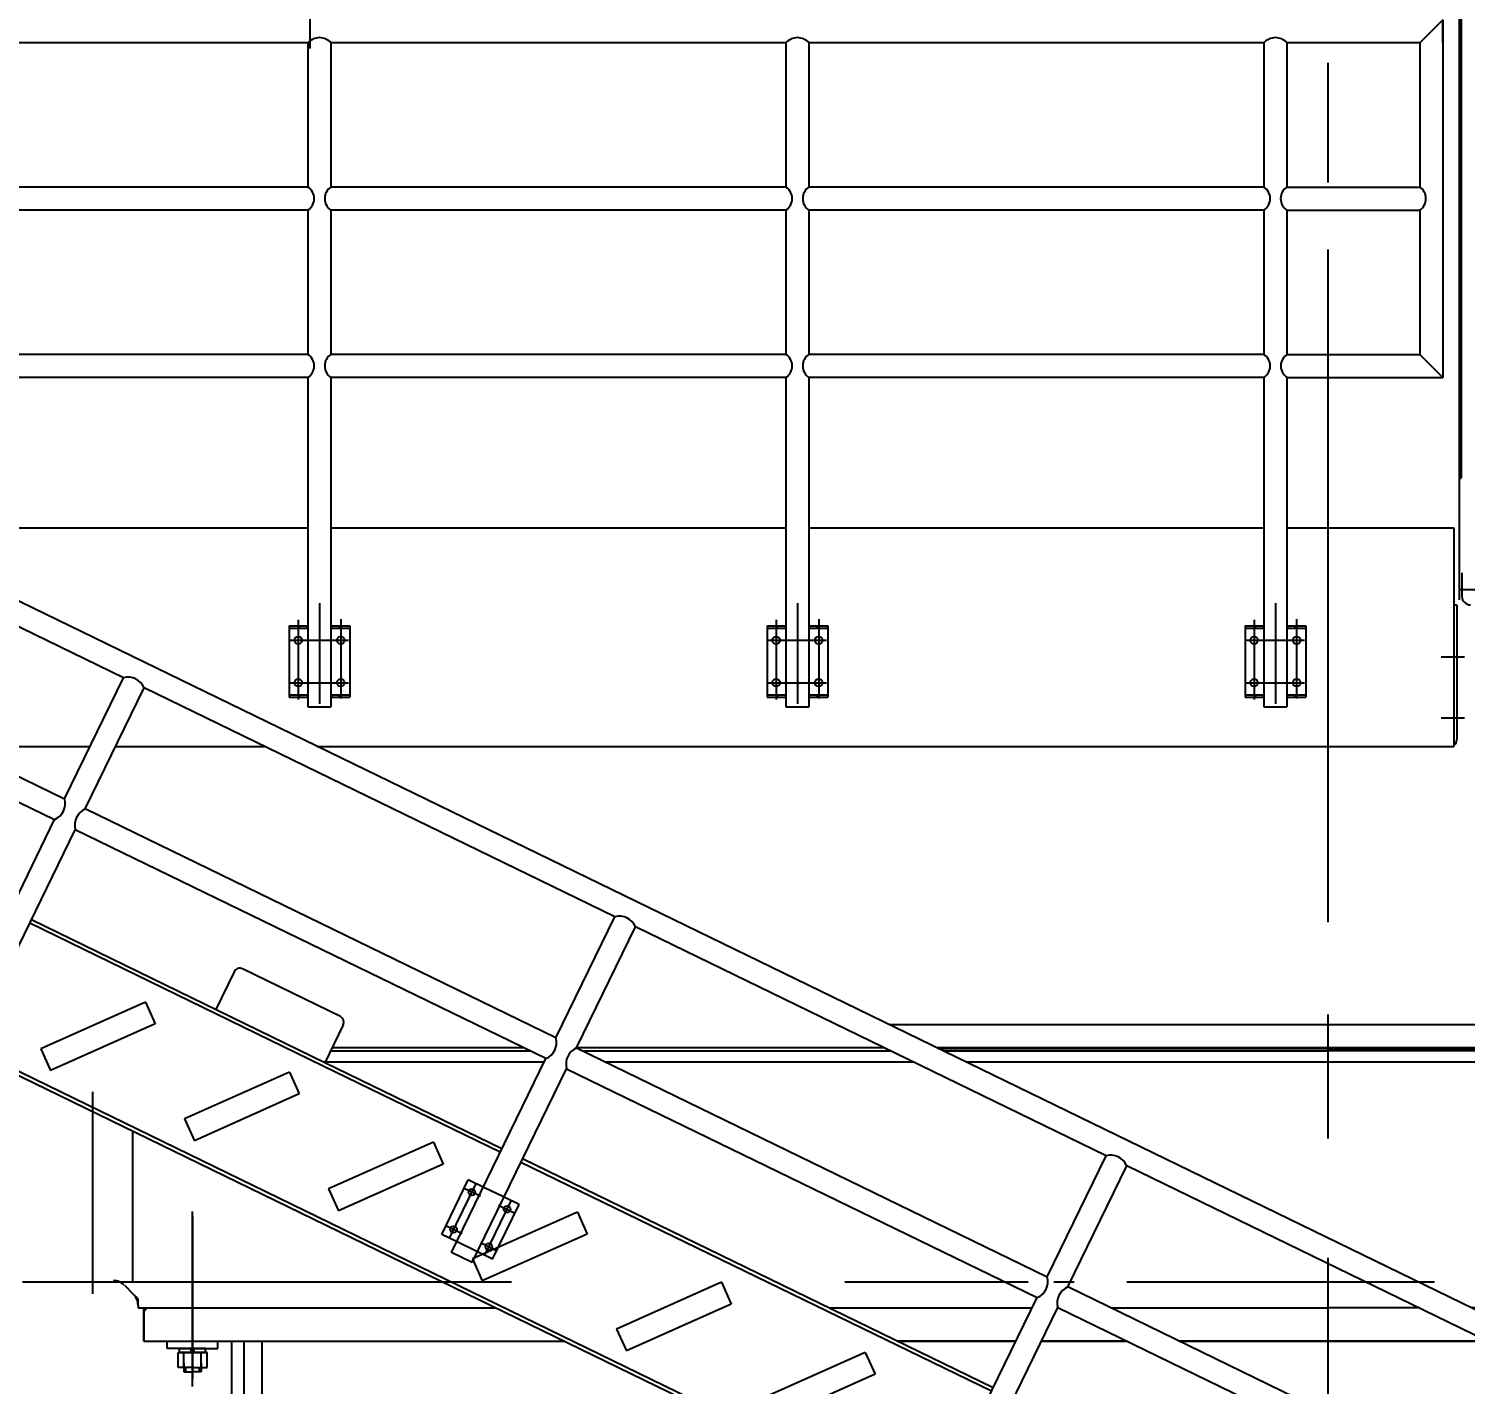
# Model space of a CAD drawing. Header units: millimetres. Extents: x 0 to 42000, y 0 to 29700.
# Drawn here: x 14291 to 17297, y 11059 to 13895 of the extents above; entities that cross this region are included whole.
import ezdxf

# ---------------------------------------------------------------- set-up
doc = ezdxf.new("R2010")
doc.units = ezdxf.units.MM
doc.header["$LTSCALE"] = 1000
for name, pattern in [('F', [0.75, 0.5, -0.25]), ('G', [2, 1.25, -0.25, 0.25, -0.25]), ('K', [2.5, 1.25, -0.25, 0.25, -0.25, 0.25, -0.25])]:
    doc.linetypes.add(name, pattern=pattern)
for name, color, linetype in [('01', 7, 'Continuous'), ('02', 1, 'Continuous'), ('04', 2, 'F'), ('05', 142, 'G'), ('07', 6, 'K'), ('08', 1, 'Continuous')]:
    doc.layers.add(name, color=color, linetype=linetype)
doc.styles.get("Standard").update_dxf_attribs({"font": 'isocp', "width": 0.707, "bigfont": 'intecad.shx'})
doc.dimstyles.new('INTE', dxfattribs={"dimscale": 100, "dimtxt": 3.5, "dimasz": 3, "dimexe": 3, "dimexo": 0, "dimgap": 1, "dimtad": 1, "dimdec": 0, "dimdsep": 46, "dimtxsty": 'Standard', "dimcen": 0, "dimclrd": 1, "dimclre": 1, "dimclrt": 3, "dimaunit": 1, "dimadec": 0, "dimazin": 0, "dimtfac": 1, "dimtmove": 0, "dimatfit": 0, "dimfxl": 1, "dimarcsym": 0})

# ---------------------------------------------------------------- blocks, each defined once
blk = doc.blocks.new('*U14')
at = {"layer": '01'}
for p, q in [((-27.2, 9), (-27.2, 0)), ((0, 9), (-27.2, 9)), ((-27.2, 0), (0, 0)), ((0, 0), (-5.2, 9)), ((0, 9), (5.2, 0)), ((0, 9), (27.2, 9)), ((27.2, 0), (0, 0)), ((27.2, 9), (27.2, 0))]:
    blk.add_line(p, q, dxfattribs=at)
at = {"layer": '05'}
blk.add_line((0, 11.1), (0, -2.1), dxfattribs=at)
blk = doc.blocks.new('*U15')
at = {"layer": '01'}
for p, q in [((-31, 0), (-31, 30.4)), ((-31, 30.4), (0, 30.4)), ((0, 30.4), (0, 0)), ((-31, 18), (0, 18)), ((0, -30.4), (0, 0)), ((-31, 0), (-31, -30.4)), ((-31, -18), (0, -18)), ((-31, -30.4), (0, -30.4))]:
    blk.add_line(p, q, dxfattribs=at)
at = {"layer": '05'}
blk.add_line((-32.1, 0), (1.1, 0), dxfattribs=at)
blk = doc.blocks.new('were')
at = {"layer": '01'}
blk.add_line((16740.3, 31883.2), (16740.3, 31889.4), dxfattribs=at)
at = {"layer": '01', "color": 7, "linetype": 'Continuous', "ltscale": 1.333333}
for p, q in [((11706.2, 31883.2), (11725.6, 31863.8)), ((16740.3, 31883.2), (16720.9, 31863.8)), ((11734.9, 31841.2), (11734.9, 31835.5)), ((11734.9, 31835.5), (11810.9, 31835.5)), ((11746.7, 31835.5), (11810.9, 31835.5)), ((11746.7, 31835.5), (11746.7, 31766)), ((11747.2, 31835.5), (11810.9, 31835.5)), ((11886.9, 31835.5), (12166.3, 31835.5)), ((11886.9, 31835.5), (12166.3, 31835.5)), ((11886.9, 31835.5), (11923.9, 31835.5)), ((16559.5, 31835.5), (16280.1, 31835.5)), ((16559.5, 31835.5), (16280.1, 31835.5)), ((16699.2, 31835.5), (16635.5, 31835.5)), ((16711.5, 31835.5), (16635.5, 31835.5)), ((16699.7, 31835.5), (16635.5, 31835.5)), ((16699.7, 31835.5), (16699.7, 31766)), ((16711.5, 31841.2), (16711.5, 31835.5)), ((11746.7, 31766), (11830.9, 31766)), ((15773.2, 31577.2), (15773.2, 31766)), ((16699.7, 31766), (16615.5, 31766))]:
    blk.add_line(p, q, dxfattribs=at)
at = {"layer": '01', "ltscale": 1.333333}
for p, q in [((11746.7, 31835.5), (12165.8, 31835.5)), ((11746.7, 31766), (11746.7, 31835.5)), ((11923.9, 31835.5), (12483.3, 31835.5)), ((13180.5, 31835.5), (13605.2, 31835.5)), ((13658.9, 31835.5), (13660.2, 31835.5)), ((13770.6, 31835.5), (14223.2, 31835.5)), ((14414.5, 31835.5), (14223.2, 31835.5)), ((16522.5, 31835.5), (14524.9, 31835.5)), ((16280.6, 31835.5), (16699.7, 31835.5)), ((16699.7, 31835.5), (16280.6, 31835.5)), ((16699.7, 31766), (16699.7, 31835.5)), ((16699.7, 31766), (16699.7, 31835.5)), ((11746.7, 31766), (12626.2, 31766)), ((11795.9, 31751), (11795.9, 31766)), ((11795.9, 31766), (11830.9, 31766)), ((11848.9, 31751), (11795.9, 31751)), ((11848.9, 31751), (11901.9, 31751)), ((11901.9, 31751), (11901.9, 31766)), ((11930.9, 31577.2), (11930.9, 31766)), ((11957.2, 31577.2), (11957.2, 31766)), ((11994.2, 31577.2), (11994.2, 31766)), ((13323.3, 31766), (13571.3, 31766)), ((13571.3, 31766), (13323.3, 31766)), ((13625.1, 31766), (13803, 31766)), ((13803, 31766), (13625.1, 31766)), ((13913.4, 31766), (14557.3, 31766)), ((14557.3, 31766), (13913.4, 31766)), ((16699.7, 31766), (14667.8, 31766)), ((14667.8, 31766), (15794.2, 31766)), ((15794.2, 31577.2), (15794.2, 31766)), ((16439.2, 31766), (16699.7, 31766)), ((16439.2, 31577.2), (16439.2, 31766)), ((16496.2, 31577.2), (16496.2, 31766)), ((16544.5, 31751), (16544.5, 31766)), ((16597.5, 31751), (16544.5, 31751)), ((16597.5, 31751), (16650.5, 31751)), ((16650.5, 31766), (16615.5, 31766)), ((16650.5, 31751), (16650.5, 31766)), ((11830.9, 31720), (11830.9, 31701.5)), ((11866.9, 31720), (11866.9, 31701.5)), ((16579.5, 31720), (16579.5, 31701.5)), ((16615.5, 31720), (16615.5, 31701.5)), ((11830.9, 31701.5), (11848.9, 31701.5)), ((11866.9, 31701.5), (11848.9, 31701.5)), ((16579.5, 31701.5), (16597.5, 31701.5)), ((16615.5, 31701.5), (16597.5, 31701.5))]:
    blk.add_line(p, q, dxfattribs=at)
at = {"layer": '01', "color": 7, "linetype": 'Continuous', "ltscale": 1.333333}
for centre, start, end in [((11683.5, 31860.6), 45, 90), ((11702.9, 31841.2), 0, 45), ((16743.5, 31841.2), 135, 180)]:
    blk.add_arc(centre, 32, start, end, dxfattribs=at)
at = {"layer": '02', "ltscale": 1.333333}
for p, q in [((11734.9, 31854.5), (11725.6, 31863.8)), ((16711.5, 31854.5), (16720.9, 31863.8)), ((11734.9, 31841.2), (11734.9, 31854.5)), ((16711.5, 31841.2), (16711.5, 31854.5)), ((11834.5, 31701.5), (11834.5, 31711)), ((11863.3, 31701.5), (11863.3, 31711)), ((16583.1, 31701.5), (16583.1, 31711)), ((16611.9, 31701.5), (16611.9, 31711))]:
    blk.add_line(p, q, dxfattribs=at)
at = {"layer": '02', "color": 1, "linetype": 'Continuous', "ltscale": 1.333333}
for p, q in [((11746.7, 31828), (11754.2, 31835.5)), ((16699.7, 31828), (16692.3, 31835.5))]:
    blk.add_line(p, q, dxfattribs=at)
at = {"layer": '05', "ltscale": 1.333333}
for p, q in [((11640.1, 31865.3), (11640.1, 32287.9)), ((11848.9, 32027), (11848.9, 31687.9)), ((16597.5, 32027), (16597.5, 31687.9)), ((11848.9, 31748.9), (11848.9, 31767.8)), ((16597.5, 31748.9), (16597.5, 31767.8))]:
    blk.add_line(p, q, dxfattribs=at)
at = {"layer": '05', "color": 4, "linetype": 'G', "ltscale": 1.333333}
for p, q in [((11848.9, 31671.1), (11848.9, 32037.4)), ((16597.5, 31671.1), (16597.5, 32037.4))]:
    blk.add_line(p, q, dxfattribs=at)
at = {"layer": '05', "ltscale": 1.333333}
for name, p, rotation in [('*U15', (11848.9, 31742), 90), ('*U14', (11848.9, 31751), 180)]:
    blk.add_blockref(name, p, dxfattribs=dict(at, rotation=rotation))
at = {"layer": '05', "ltscale": 1.333333, "xscale": -1}
for name, p, rotation in [('*U15', (16597.5, 31742), 270), ('*U14', (16597.5, 31751), 180)]:
    blk.add_blockref(name, p, dxfattribs=dict(at, rotation=rotation))
blk = doc.blocks.new('EWR')
at = {"layer": '05'}
blk.add_line((51515, 28593.1), (51515, 14749.5), dxfattribs=at)
blk = doc.blocks.new('lmn')
at = {"layer": '01', "color": 7, "linetype": 'Continuous'}
for p, q in [((56622.6, 13404.2), (56622.6, 11228.8)), ((54217.6, 12129.2), (54217.6, 11228.8)), ((56622.6, 10075.1), (56622.6, 11228.8))]:
    blk.add_line(p, q, dxfattribs=at)
blk = doc.blocks.new('gv')
blk.add_line((61198.2, 13686.5), (62062.2, 13686.5))
at = {"layer": '01', "color": 7, "linetype": 'Continuous'}
for p, q in [((61198.2, 13686.5), (61198.2, 16284.5)), ((61203.2, 13721.5), (61203.2, 13672.5)), ((61203.2, 13721.5), (61203.2, 13672.5))]:
    blk.add_line(p, q, dxfattribs=at)
at = {"layer": '01', "color": 7, "linetype": 'Continuous', "ltscale": 2}
for p, q in [((61198.2, 15919.6), (61198.2, 13919.6)), ((61201.7, 15919.6), (61201.7, 13919.6)), ((61198.2, 13919.6), (61201.7, 13919.6))]:
    blk.add_line(p, q, dxfattribs=at)
at = {"layer": '01', "color": 7, "linetype": 'Continuous'}
for start, end in [(180, 228.1897), (228.1897, 270)]:
    blk.add_arc((61221.2, 13672.5), 18, start, end, dxfattribs=at)
blk = doc.blocks.new('trt')
at = {"layer": '01', "ltscale": 0.8}
for p, q in [((12952.3, 23151.1), (14033.5, 23151.1)), ((13870.3, 23151.1), (17642.3, 23151.1)), ((13055.1, 23101.1), (14130.6, 23101.1)), ((13870.3, 23101.1), (17642.3, 23101.1))]:
    blk.add_line(p, q, dxfattribs=at)
at = {"layer": '05', "color": 4, "linetype": 'G', "ltscale": 0.8}
for p, q in [((13870.3, 24772.2), (13870.3, 22959.3)), ((13870.3, 23974.9), (13870.3, 23365.3))]:
    blk.add_line(p, q, dxfattribs=at)
blk = doc.blocks.new('467894a5df1q5ww1erasfqwer')
for p, q in [((20550.6, 13913.5), (17255.1, 17841)), ((18412.9, 16386), (17708.6, 17225.3)), ((17493.4, 17043.5), (18197.1, 16205)), ((17456.4, 17012.5), (18160.1, 16173.9)), ((20061.8, 13106.5), (17202.2, 16514.5)), ((20067.9, 13111.7), (17208.3, 16519.7)), ((18197.1, 16205), (18412.9, 16386)), ((18228.1, 16168), (18443.9, 16349)), ((19147.6, 15510.4), (18443.9, 16349)), ((17814.7, 15884.1), (18160.1, 16173.9)), ((18931.8, 15329.4), (18228.1, 16168)), ((17845.7, 15847.1), (18191.1, 16136.9)), ((18894.8, 15298.3), (18191.1, 16136.9)), ((18463.2, 15473.8), (18024.2, 15996.9)), ((18469.3, 15478.9), (18030.4, 16002)), ((18373.4, 15730.1), (18306, 15673.5)), ((18931.8, 15329.4), (19147.6, 15510.4)), ((18734, 15163.4), (18469.3, 15478.9)), ((18727.9, 15158.3), (18463.2, 15473.8)), ((18962.8, 15292.4), (19178.6, 15473.4)), ((19882.3, 14634.9), (19178.6, 15473.4)), ((18549.4, 15008.5), (18894.8, 15298.3)), ((18962.8, 15292.4), (19666.7, 14453.5)), ((18580.5, 14971.5), (18925.8, 15261.3)), ((18925.8, 15261.3), (19629.6, 14422.6)), ((18667.8, 15103.9), (18643.4, 15132.9)), ((19462.6, 14282.7), (18758.9, 15121.3)), ((19468.7, 14287.8), (18765.1, 15126.4)), ((18719.3, 15042.5), (18695, 15071.5)), ((18570.5, 15022.3), (18546.2, 15051.3)), ((18580.5, 14971.5), (18549.4, 15008.5)), ((18622, 14960.9), (18597.7, 14989.9)), ((19666.5, 14453.8), (19882.3, 14634.9)), ((19697.5, 14416.8), (19913.3, 14597.9)), ((20513.6, 13882.5), (19913.3, 14597.9)), ((19284.1, 14132.9), (19629.5, 14422.7)), ((20401.2, 13578.2), (19697.5, 14416.8)), ((19315.2, 14095.9), (19660.8, 14385.9)), ((20364.2, 13547.1), (19660.5, 14385.7))]:
    blk.add_line(p, q)
blk.add_arc((18381.8, 15720.1), 13, 40, 130)
at = {"layer": '01', "color": 7, "linetype": 'Continuous'}
for p, q in [((18538.3, 15553.8), (18391.8, 15728.5)), ((18536.7, 15535.5), (18469.3, 15478.9)), ((18546.2, 15051.3), (18643.4, 15132.9)), ((18622, 14960.9), (18719.3, 15042.5))]:
    blk.add_line(p, q, dxfattribs=at)
for centre in [(18639.7, 15106.3), (18573, 15050.4), (18692.4, 15043.5), (18625.8, 14987.5)]:
    blk.add_circle(centre, 7, dxfattribs=at)
at = {"layer": '01'}
for centre, start, end in [((18407.2, 16350), 358.8879, 81.1121), ((18161.2, 16210.4), 268.8879, 351.1121), ((18227.4, 16131.5), 88.8879, 171.1121), ((19141.9, 15474.4), 358.8879, 81.1121), ((18895.9, 15334.8), 268.8879, 351.1121), ((18962.1, 15255.9), 88.8879, 171.1121), ((19876.6, 14598.8), 358.8879, 81.1121), ((19630.6, 14459.2), 268.8879, 351.1121), ((19696.8, 14380.3), 88.8879, 171.1121)]:
    blk.add_arc(centre, 36.5, start, end, dxfattribs=at)
at = {"layer": '01', "color": 7, "linetype": 'Continuous'}
blk.add_arc((18528.3, 15545.5), 13, 310, 40, dxfattribs=at)
at = {"layer": '04', "color": 2, "linetype": 'F'}
for p, q in [((17938.2, 15747.8), (17938.1, 15697.8)), ((18178.2, 15747.8), (17938.2, 15747.8)), ((18178.2, 15747.8), (18178.1, 15697.8)), ((18178.1, 15697.8), (17938.1, 15697.8)), ((18393.5, 15491.1), (18153.5, 15491.2)), ((18153.5, 15491.2), (18153.5, 15441.2)), ((18393.5, 15491.1), (18393.5, 15441.1)), ((18393.5, 15441.1), (18153.5, 15441.2)), ((18608.8, 15234.5), (18368.8, 15234.5)), ((18368.8, 15234.5), (18368.8, 15184.5)), ((18608.8, 15234.5), (18608.8, 15184.5)), ((18608.8, 15184.5), (18368.8, 15184.5)), ((18584.2, 14977.9), (18584.1, 14927.9)), ((18824.2, 14977.9), (18584.2, 14977.9)), ((18824.2, 14977.9), (18824.1, 14927.9)), ((18824.1, 14927.9), (18584.1, 14927.9)), ((18799.5, 14721.3), (18799.5, 14671.3)), ((19039.5, 14721.3), (18799.5, 14721.3)), ((19039.5, 14721.3), (19039.5, 14671.3)), ((19039.5, 14671.3), (18799.5, 14671.3)), ((19254.8, 14464.6), (19014.8, 14464.7)), ((19254.8, 14464.6), (19254.8, 14414.6)), ((19254.8, 14414.6), (19014.8, 14414.7))]:
    blk.add_line(p, q, dxfattribs=at)
at = {"layer": '04'}
for p, q in [((18695, 15071.5), (18667.8, 15103.9)), ((18597.7, 14989.9), (18570.5, 15022.3))]:
    blk.add_line(p, q, dxfattribs=at)
at = {"layer": '05', "color": 142, "linetype": 'G'}
for p, q in [((18557.7, 15037.5), (18655, 15119.1)), ((18652.5, 15091.1), (18628.1, 15120.1)), ((18585.8, 15035.1), (18561.5, 15064.1)), ((18679.6, 15058.7), (18704, 15029.7)), ((18610.4, 14974.7), (18707.7, 15056.3)), ((18613, 15002.7), (18637.3, 14973.7))]:
    blk.add_line(p, q, dxfattribs=at)
blk = doc.blocks.new('tret')
for p, q in [((54791.8, 14459.2), (55208.3, 14459.2)), ((55318.7, 14459.2), (55962.7, 14459.2)), ((56073.1, 14459.2), (56877.8, 14459.2)), ((59612.3, 14459.2), (56877.8, 14459.2)), ((54376.9, 14291.2), (54376.9, 13975.2))]:
    blk.add_line(p, q)
at = {"layer": '01', "ltscale": 1.25}
for p, q in [((55196, 14465.2), (54794.7, 14465.2)), ((55950.3, 14465.2), (55306.4, 14465.2)), ((56877.8, 14465.2), (56060.7, 14465.2)), ((55238.1, 14435.2), (54778, 14435.2)), ((56012, 14435.2), (55368.1, 14435.2)), ((59608.8, 14435.2), (56122.4, 14435.2)), ((55170.2, 13975.2), (54146.8, 13975.2)), ((54853.2, 13975.2), (54485.5, 13975.2)), ((55170.2, 13975.2), (54916.3, 13975.2)), ((56251.3, 13975.2), (55867.4, 13975.2)), ((56347.1, 13975.2), (56305.1, 13975.2)), ((57101.4, 13975.2), (56457.5, 13975.2))]:
    blk.add_line(p, q, dxfattribs=at)
at = {"layer": '01', "color": 7, "linetype": 'Continuous'}
blk.add_line((59597.8, 14465.2), (56877.8, 14465.2), dxfattribs=at)
blk = doc.blocks.new('*D138')
at = {"layer": '08', "color": 1, "lineweight": -2}
for p, q in [((17008.8, 23638.7), (17008.8, 25040.5)), ((20515, 13051.5), (20515, 25040.5)), ((20215, 24740.5), (17308.8, 24740.5))]:
    blk.add_line(p, q, dxfattribs=at)
at = {"layer": '08', "color": 1}
for points in [[(17308.8, 24790.5), (17308.8, 24690.5), (17008.8, 24740.5)], [(20215, 24790.5), (20215, 24690.5), (20515, 24740.5)]]:
    blk.add_solid(points, dxfattribs=at)
at = {"layer": 'DEFPOINTS', "color": 0}
for p in [(17008.8, 24740.5), (17008.8, 23638.7), (20515, 13051.5)]:
    blk.add_point(p, dxfattribs=at)
at = {"layer": '08', "color": 3, "insert": (18761.9, 25015.5), "char_height": 350, "attachment_point": 5}
blk.add_mtext('P', dxfattribs=at)
blk = doc.blocks.new('*D139')
at = {"layer": '08', "color": 1, "lineweight": -2}
for p, q in [((7471.2, 12678.6), (7471.2, 23609.7)), ((17008.8, 22118), (17008.8, 23609.7)), ((16708.8, 23309.7), (7771.2, 23309.7))]:
    blk.add_line(p, q, dxfattribs=at)
at = {"layer": '08', "color": 1}
for points in [[(7771.2, 23359.7), (7771.2, 23259.7), (7471.2, 23309.7)], [(16708.8, 23359.7), (16708.8, 23259.7), (17008.8, 23309.7)]]:
    blk.add_solid(points, dxfattribs=at)
at = {"layer": 'DEFPOINTS', "color": 0}
for p in [(7471.2, 23309.7), (17008.8, 22118), (7471.2, 12678.6)]:
    blk.add_point(p, dxfattribs=at)
at = {"layer": '08', "color": 3, "insert": (12240, 23584.7), "char_height": 350, "attachment_point": 5}
blk.add_mtext('R-S', dxfattribs=at)

msp = doc.modelspace()

# ---------------------------------------------------------------- linework, layer by layer
for p, q in [((17249.4, 13913.8), (17201.4, 13865.8)), ((17201.4, 13213.8), (17249.4, 13165.8)), ((17272.9, 12698.8), (17272.9, 12407.8)), ((17278.9, 12689.8), (17278.9, 12407.8)), ((14835.9, 12645.8), (14835.9, 12496.8)), ((14835.9, 12645.8), (14875.4, 12645.8)), ((14835.9, 12640.8), (14875.4, 12640.8)), ((14857.9, 12640.8), (14857.9, 12645.8)), ((14874.6, 12645.8), (14874.6, 12640.8)), ((14923.4, 12645.8), (14962.9, 12645.8)), ((14923.4, 12640.8), (14962.9, 12640.8)), ((14924.3, 12645.8), (14924.3, 12640.8)), ((14940.9, 12640.8), (14940.9, 12645.8)), ((14962.9, 12645.8), (14962.9, 12496.8)), ((15835.9, 12645.8), (15835.9, 12496.8)), ((15835.9, 12645.8), (15875.4, 12645.8)), ((15835.9, 12640.8), (15875.4, 12640.8)), ((15857.9, 12640.8), (15857.9, 12645.8)), ((15874.6, 12645.8), (15874.6, 12640.8)), ((15923.4, 12645.8), (15962.9, 12645.8)), ((15923.4, 12640.8), (15962.9, 12640.8)), ((15924.3, 12645.8), (15924.3, 12640.8)), ((15940.9, 12640.8), (15940.9, 12645.8)), ((15962.9, 12645.8), (15962.9, 12496.8)), ((16835.9, 12645.8), (16835.9, 12496.8)), ((16835.9, 12645.8), (16875.4, 12645.8)), ((16835.9, 12640.8), (16875.4, 12640.8)), ((16857.9, 12640.8), (16857.9, 12645.8)), ((16874.6, 12645.8), (16874.6, 12640.8)), ((16923.4, 12645.8), (16962.9, 12645.8)), ((16923.4, 12640.8), (16962.9, 12640.8)), ((16924.3, 12645.8), (16924.3, 12640.8)), ((16940.9, 12640.8), (16940.9, 12645.8)), ((16962.9, 12645.8), (16962.9, 12496.8)), ((14835.9, 12501.8), (14875.4, 12501.8)), ((14835.9, 12496.8), (14875.4, 12496.8)), ((14857.9, 12496.8), (14857.9, 12501.8)), ((14874.6, 12501.8), (14874.6, 12496.8)), ((14923.4, 12501.8), (14962.9, 12501.8)), ((14923.4, 12496.8), (14962.9, 12496.8)), ((14924.3, 12501.8), (14924.3, 12496.8)), ((14940.9, 12496.8), (14940.9, 12501.8)), ((15835.9, 12501.8), (15875.4, 12501.8)), ((15835.9, 12496.8), (15875.4, 12496.8)), ((15857.9, 12496.8), (15857.9, 12501.8)), ((15874.6, 12501.8), (15874.6, 12496.8)), ((15923.4, 12501.8), (15962.9, 12501.8)), ((15923.4, 12496.8), (15962.9, 12496.8)), ((15924.3, 12501.8), (15924.3, 12496.8)), ((15940.9, 12496.8), (15940.9, 12501.8)), ((16835.9, 12501.8), (16875.4, 12501.8)), ((16835.9, 12496.8), (16875.4, 12496.8)), ((16857.9, 12496.8), (16857.9, 12501.8)), ((16874.6, 12501.8), (16874.6, 12496.8)), ((16923.4, 12501.8), (16962.9, 12501.8)), ((16923.4, 12496.8), (16962.9, 12496.8)), ((16924.3, 12501.8), (16924.3, 12496.8)), ((16940.9, 12496.8), (16940.9, 12501.8))]:
    msp.add_line(p, q)
for centre in [(14854.9, 12615.8), (14854.9, 12615.8), (14943.9, 12615.8), (14943.9, 12615.8), (15854.9, 12615.8), (15854.9, 12615.8), (15943.9, 12615.8), (15943.9, 12615.8), (16854.9, 12615.8), (16854.9, 12615.8), (16943.9, 12615.8), (16943.9, 12615.8), (14854.9, 12526.8), (14943.9, 12526.8), (15854.9, 12526.8), (15943.9, 12526.8), (16854.9, 12526.8), (16943.9, 12526.8)]:
    msp.add_circle(centre, 8)
msp.add_arc((17264.9, 12407.8), 14, 304.8499, 0)
at = {"layer": '01', "color": 7, "linetype": 'Continuous'}
for p, q in [((17249.4, 13865.8), (17249.4, 13913.8)), ((17249.4, 13913.8), (17249.4, 13165.8)), ((14875.4, 13865.8), (13923.4, 13865.8)), ((14875.4, 13865.8), (14875.4, 13563.8)), ((15875.4, 13865.8), (14923.4, 13865.8)), ((14923.4, 13865.8), (14923.4, 13563.8)), ((15875.4, 13865.8), (15875.4, 13563.8)), ((16875.4, 13865.8), (15923.4, 13865.8)), ((15923.4, 13865.8), (15923.4, 13563.8)), ((16875.4, 13865.8), (16875.4, 13563.8)), ((17201.4, 13865.8), (16923.4, 13865.8)), ((16923.4, 13865.8), (16923.4, 13563.8)), ((17201.4, 13865.8), (17201.4, 13563.8)), ((14875.4, 13563.8), (13923.4, 13563.8)), ((15875.4, 13563.8), (14923.4, 13563.8)), ((16875.4, 13563.8), (15923.4, 13563.8)), ((16923.4, 13563.8), (17201.4, 13563.8)), ((14875.4, 13515.8), (13923.4, 13515.8)), ((14875.4, 13515.8), (14875.4, 13213.8)), ((14875.4, 13515.8), (14875.4, 13213.8)), ((15875.4, 13515.8), (14923.4, 13515.8)), ((14923.4, 13515.8), (14923.4, 13213.8)), ((15875.4, 13515.8), (15875.4, 13213.8)), ((15875.4, 13515.8), (15875.4, 13213.8)), ((16875.4, 13515.8), (15923.4, 13515.8)), ((15923.4, 13515.8), (15923.4, 13213.8)), ((16875.4, 13515.8), (16875.4, 13213.8)), ((16875.4, 13515.8), (16875.4, 13213.8)), ((16923.4, 13515.8), (16923.4, 13213.5)), ((16923.4, 13515.8), (17201.4, 13515.8)), ((17201.4, 13515.8), (17201.4, 13213.8)), ((14875.4, 13213.8), (13923.4, 13213.8)), ((15875.4, 13213.8), (14923.4, 13213.8)), ((16875.4, 13213.8), (15923.4, 13213.8)), ((16923.9, 13213.8), (17201.4, 13213.8)), ((14875.4, 13165.8), (13923.4, 13165.8)), ((14875.4, 13165.8), (14875.4, 12476.8)), ((15875.4, 13165.8), (14923.4, 13165.8)), ((14923.4, 13165.8), (14923.4, 12476.8)), ((15875.4, 13165.8), (15875.4, 12476.8)), ((16875.4, 13165.8), (15923.4, 13165.8)), ((15923.4, 13165.8), (15923.4, 12476.8)), ((16875.4, 13165.8), (16875.4, 12476.8)), ((16923.4, 13166.2), (16923.4, 12476.8)), ((16923.9, 13165.8), (17249.4, 13165.8)), ((13955.4, 12850.8), (14875.4, 12850.8)), ((14923.4, 12850.8), (15875.4, 12850.8)), ((15923.4, 12850.8), (16875.4, 12850.8)), ((16923.4, 12850.8), (17272.9, 12850.8)), ((17272.9, 12850.8), (17272.9, 12393.6)), ((17272.9, 12689.8), (17278.9, 12689.8)), ((14140.4, 12393.8), (14419.6, 12393.8)), ((14473.3, 12393.8), (14784.4, 12393.8)), ((14894.8, 12393.8), (17272.9, 12393.8))]:
    msp.add_line(p, q, dxfattribs=at)
at = {"layer": '01'}
for p, q in [((14875.4, 12476.8), (14923.4, 12476.8)), ((15875.4, 12476.8), (15923.4, 12476.8)), ((16875.4, 12476.8), (16923.4, 12476.8))]:
    msp.add_line(p, q, dxfattribs=at)
at = {"layer": '01', "color": 7, "linetype": 'Continuous'}
for centre, radius in [((14854.9, 12615.8), 7.94), ((14943.9, 12615.8), 7.94), ((15854.9, 12615.8), 7.94), ((15943.9, 12615.8), 7.94), ((16854.9, 12615.8), 7.94), ((16943.9, 12615.8), 7.94), ((14854.9, 12526.8), 8), ((14854.9, 12526.8), 7.94), ((14943.9, 12526.8), 8), ((14943.9, 12526.8), 7.94), ((15854.9, 12526.8), 8), ((15854.9, 12526.8), 7.94), ((15943.9, 12526.8), 8), ((15943.9, 12526.8), 7.94), ((16854.9, 12526.8), 8), ((16854.9, 12526.8), 7.94), ((16943.9, 12526.8), 8), ((16943.9, 12526.8), 7.94)]:
    msp.add_circle(centre, radius, dxfattribs=at)
for centre, radius, start, end in [((14899.4, 13844.2), 32.3, 41.9789, 138.0211), ((15899.4, 13844.2), 32.3, 41.9789, 138.0211), ((16899.4, 13844.2), 32.3, 41.9789, 138.0211), ((14859.7, 13539.8), 28.7, 303.1749, 56.8251), ((14939.1, 13539.8), 28.7, 123.1749, 236.8251), ((15859.7, 13539.8), 28.7, 303.1749, 56.8251), ((15939.1, 13539.8), 28.7, 123.1531, 236.8469), ((16859.7, 13539.8), 28.7, 303.1749, 56.8251), ((16939.1, 13539.8), 28.7, 123.1749, 236.8251), ((17185.7, 13539.8), 28.7, 303.1749, 56.8251), ((14859.7, 13189.8), 28.7, 303.1749, 56.8251), ((14939.1, 13189.8), 28.7, 123.1749, 236.8251), ((15859.7, 13189.8), 28.7, 303.1749, 56.8251), ((15939.1, 13189.8), 28.7, 123.1749, 236.8251), ((16859.7, 13189.8), 28.7, 303.1749, 56.8251), ((16939.6, 13189.8), 28.7, 123.1749, 236.8251)]:
    msp.add_arc(centre, radius, start, end, dxfattribs=at)
at = {"layer": '05', "color": 4, "linetype": 'G'}
for p, q in [((14899.4, 12693.4), (14899.4, 12487.1)), ((15899.4, 12693.4), (15899.4, 12487.1)), ((16899.4, 12693.4), (16899.4, 12487.1)), ((14854.9, 12658.6), (14854.9, 12492)), ((14899.4, 12670.4), (14899.4, 12482.9)), ((14943.9, 12659.7), (14943.9, 12494.1)), ((15854.9, 12658.6), (15854.9, 12492)), ((15899.4, 12670.4), (15899.4, 12482.9)), ((15943.9, 12659.7), (15943.9, 12494.1)), ((16854.9, 12658.6), (16854.9, 12492)), ((16899.4, 12670.4), (16899.4, 12482.9)), ((16943.9, 12659.7), (16943.9, 12494.1)), ((14854.9, 12634.6), (14854.9, 12509)), ((14943.9, 12635.3), (14943.9, 12507.7)), ((15854.9, 12634.6), (15854.9, 12509)), ((15943.9, 12635.3), (15943.9, 12507.7)), ((16854.9, 12634.6), (16854.9, 12509)), ((16943.9, 12635.3), (16943.9, 12507.7)), ((14839, 12615.8), (14956.7, 12615.8)), ((15839, 12615.8), (15956.7, 12615.8)), ((16839, 12615.8), (16956.7, 12615.8)), ((17246.3, 12580.8), (17295.1, 12580.8)), ((14839.3, 12526.8), (14955.4, 12526.8)), ((15839.3, 12526.8), (15955.4, 12526.8)), ((16839.3, 12526.8), (16955.4, 12526.8)), ((17246.3, 12453.8), (17295.1, 12453.8))]:
    msp.add_line(p, q, dxfattribs=at)
at = {"layer": '05'}
for p, q in [((14854.9, 12631.9), (14854.9, 12599.8)), ((14943.9, 12631.9), (14943.9, 12599.8)), ((15854.9, 12631.9), (15854.9, 12599.8)), ((15943.9, 12631.9), (15943.9, 12599.8)), ((16854.9, 12631.9), (16854.9, 12599.8)), ((16943.9, 12631.9), (16943.9, 12599.8)), ((14838.8, 12615.8), (14871, 12615.8)), ((14927.8, 12615.8), (14960, 12615.8)), ((15838.8, 12615.8), (15871, 12615.8)), ((15927.8, 12615.8), (15960, 12615.8)), ((16838.8, 12615.8), (16871, 12615.8)), ((16927.8, 12615.8), (16960, 12615.8)), ((14854.9, 12542.9), (14854.9, 12510.8)), ((14943.9, 12542.9), (14943.9, 12510.8)), ((15854.9, 12542.9), (15854.9, 12510.8)), ((15943.9, 12542.9), (15943.9, 12510.8)), ((16854.9, 12542.9), (16854.9, 12510.8)), ((16943.9, 12542.9), (16943.9, 12510.8)), ((14838.8, 12526.8), (14871, 12526.8)), ((14927.8, 12526.8), (14960, 12526.8)), ((15838.8, 12526.8), (15871, 12526.8)), ((15927.8, 12526.8), (15960, 12526.8)), ((16838.8, 12526.8), (16871, 12526.8)), ((16927.8, 12526.8), (16960, 12526.8))]:
    msp.add_line(p, q, dxfattribs=at)

# ---------------------------------------------------------------- block references
msp.add_blockref('gv', (-43913.6, -964.6))
at = {"layer": '01'}
msp.add_blockref('EWR', (-34506.1, -7269.4), dxfattribs=at)
at = {"layer": '01', "rotation": 24.05687286824107}
msp.add_blockref('467894a5df1q5ww1erasfqwer', (4355.5, -9931.3), dxfattribs=at)
at = {"layer": '01', "color": 7, "linetype": 'Continuous'}
for name, p in [('trt', (3138.5, -11339.1)), ('were', (2785, -20616.6))]:
    msp.add_blockref(name, p, dxfattribs=at)
at = {"layer": '05'}
msp.add_blockref('tret', (-39869, -2702.4), dxfattribs=at)
at = {"layer": '07'}
msp.add_blockref('lmn', (-39338.1, 2625.2), dxfattribs=at)

# ---------------------------------------------------------------- dimensions: what is measured, and where the dimension line sits
at = {"layer": '08'}
for base, p1, p2, text, picture, middle in [((17008.8, 24740.5), (20515, 13051.5), (17008.8, 23638.7), 'P', '*D138', (18761.9, 25015.5)), ((7471.2, 23309.7), (17008.8, 22118), (7471.2, 12678.6), 'R-S', '*D139', (12240, 23584.7))]:
    dim = msp.add_linear_dim(base=base, p1=p1, p2=p2, text=text, dimstyle='INTE', override={"dimgap": 1, "dimdec": 0, "dimzin": 8, "dimpost": '<>', "dimtol": 0, "dimlim": 0, "dimtp": 0, "dimtm": 0, "dimtfac": 0.7}, dxfattribs=at)
    dim.commit()
    dim.dimension.update_dxf_attribs({"geometry": picture, "text_midpoint": middle})

doc.saveas('drawing.dxf')
